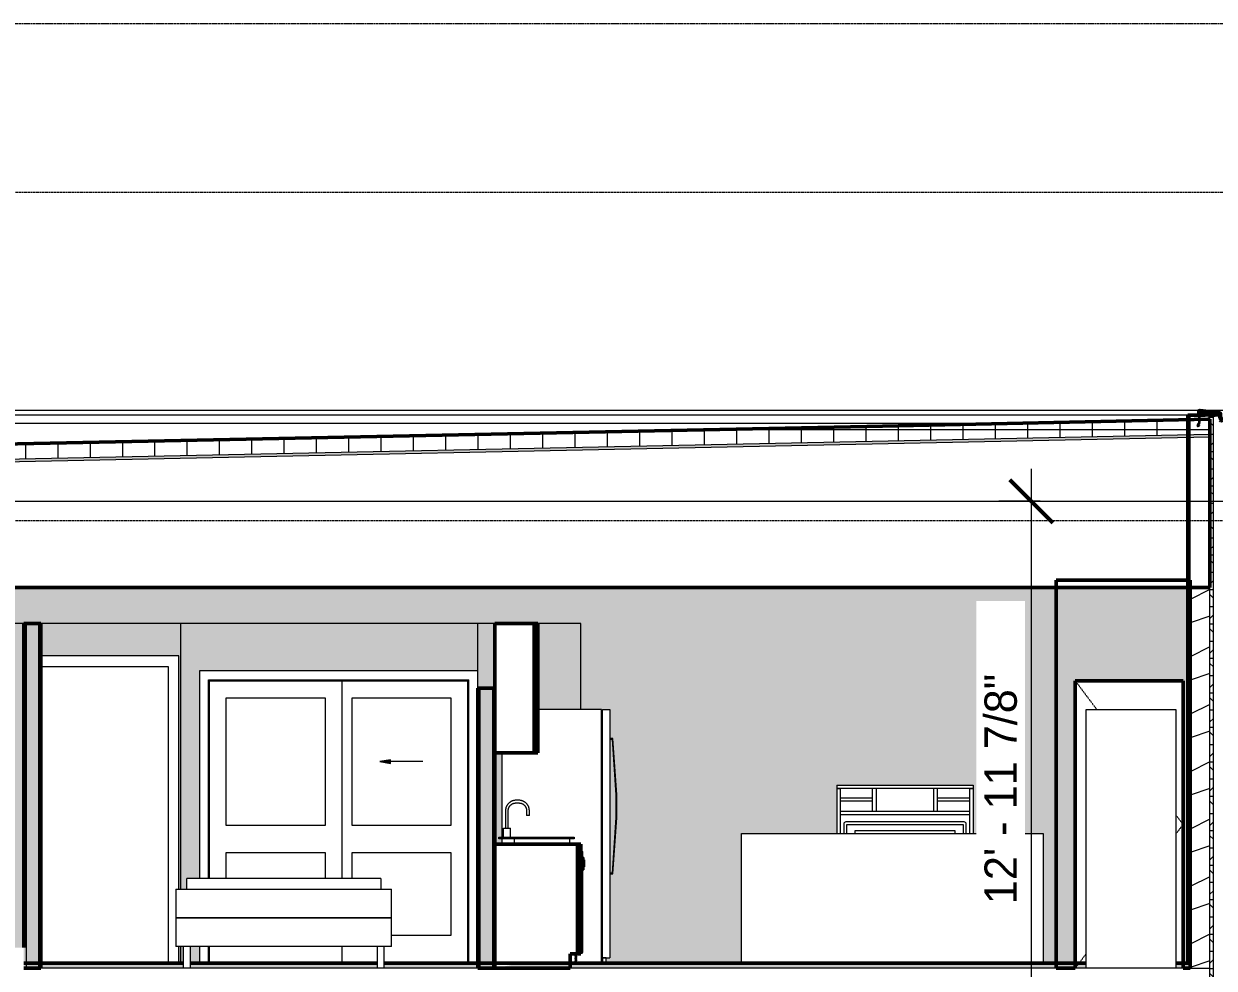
# Model space of a CAD drawing. Header units: inches. Extents: x 9584 to 15274, y -226 to 527.
# Drawn here: x 10518.4 to 10849.9, y 264 to 527 of the extents above; entities that cross this region are included whole.
import ezdxf

# ---------------------------------------------------------------- set-up
doc = ezdxf.new("R2010")
doc.units = ezdxf.units.IN
doc.header["$MEASUREMENT"] = 0
for name, pattern in [('Aligning Line 1_8_', [0.25, 0.125, -0.125]), ('Dash 1_16_', [0.125, 0.0625, -0.0625]), ('Grid Line 1_2_', [0.875, 0.5, -0.125, 0.125, -0.125])]:
    doc.linetypes.add(name, pattern=pattern)
for name, color, linetype, lineweight in [('0-1', 7, 'Continuous', 5), ('0-2', 7, 'Continuous', 9), ('A-ANNO-DIMS', 211, 'Continuous', 9), ('A-ANNO-DIMS-96', 211, 'Continuous', 9), ('A-AREA-PATT-2', 254, 'Continuous', 9), ('A-DETL-GENF-1', 92, 'Continuous', 13), ('A-DETL-GENF-2', 7, 'Continuous', 9), ('A-DOOR-1', 7, 'Continuous', 9), ('A-DOOR-2', 7, 'Dash 1_16_', 9), ('A-DOOR-FRAM-1', 7, 'Continuous', 9), ('A-FLOR-1', 192, 'Continuous', 50), ('A-FLOR-LEVL-1', 51, 'Grid Line 1_2_', 9), ('A-FLOR-MCUT', 51, 'Continuous', 13), ('A-FLOR-PATT-1', 8, 'Continuous', 9), ('A-ROOF', 132, 'Continuous', 13), ('A-ROOF-1', 132, 'Continuous', 50), ('A-ROOF-PATT-1', 132, 'Continuous', 9), ('A-WALL', 113, 'Continuous', 13), ('A-WALL-1', 250, 'Continuous', 13), ('A-WALL-2', 10, 'Continuous', 50), ('A-WALL-3', 113, 'Continuous', 50), ('A-WALL-PATT-1', 253, 'Continuous', 9), ('A-WALL-PATT-5', 111, 'Continuous', 9), ('G-ANNO-SYMB', 111, 'Aligning Line 1_8_', 9), ('G-ANNO-SYMB-1', 147, 'Aligning Line 1_8_', 9), ('I-FURN-1', 7, 'Continuous', 9), ('P-SANR-FIXT-1', 7, 'Continuous', 9), ('Q-CASE-1', 10, 'Continuous', 50), ('Q-SPCQ-1', 7, 'Continuous', 9)]:
    doc.layers.add(name, color=color, linetype=linetype, lineweight=lineweight)
doc.styles.add('Century Gothic', font='ufonts.com_century-gothic.ttf', dxfattribs={"height": 9})
doc.dimstyles.new('OD__1_8__Tol__', dxfattribs={"dimscale": 12, "dimtxt": 9.397514, "dimasz": 1, "dimexe": 0.75, "dimexo": 0.5, "dimgap": 0.125, "dimtad": 1, "dimdec": 3, "dimrnd": 0.125, "dimzin": 3, "dimdsep": 46, "dimlunit": 4, "dimtxsty": 'Century Gothic', "dimblk1": 'OBLIQUE', "dimblk2": 'OBLIQUE', "dimsah": 1, "dimcen": 0.09, "dimdle": 0.75, "dimazin": 0, "dimtfac": 1, "dimtdec": 4, "dimtix": 1, "dimtmove": 0, "dimatfit": 3, "dimfxl": 1, "dimtvp": 1, "dimtfill": 1, "dimfrac": 2, "dimtolj": 1, "dimtzin": 0, "dimarcsym": 2})
pattern_1 = [(216.87, (11002.345, 87.994), (47.980943, 31.987086), [7.997, -71.971]), (206.565, (11011.941, 83.196), (-15.99371, -15.99413), [17.881, -17.881]), (198.435, (11011.941, 75.199), (-31.98674, -15.99388), [10.115, -40.461])]
pattern_2 = [(0, (10995.947, 72), (0, 4.798), []), (315, (10995.947, 72), (4.798427, 0), [6.786, -6.786]), (45, (10995.947, 72), (4.798427, 0), [6.786, -6.786])]

# ---------------------------------------------------------------- blocks, each defined once
blk = doc.blocks.new('CTR - 2nd Phase_rvt-1-BUILDING SECTION - EAST_WEST - LOOKING NORTH')
at = {"layer": 'A-FLOR-LEVL-1'}
blk.add_line((9583.58, 394), (12532.58, 394), dxfattribs=at)
at = {"layer": 'G-ANNO-SYMB-1'}
for p, q in [((12435.88, 526.95), (9680.25, 526.95)), ((12435.88, 388.59), (9680.25, 388.59))]:
    blk.add_line(p, q, dxfattribs=at)
blk = doc.blocks.new('FOLDING_SLIDING CLOSET - 72_ x 80_-1372885-BUILDING SECTION - EAST_WEST - LOOKING NORTH')
at = {"layer": 'A-DETL-GENF-1'}
blk.add_hatch(color=256, dxfattribs=at).paths.add_polyline_path([(10620.57, 189), (10620.57, 190.06), (10617.56, 189.53)], flags=0)
at = {"layer": 'A-DETL-GENF-2'}
for p, q in [((10620.57, 190.06), (10617.56, 189.53)), ((10629.56, 189.53), (10617.56, 189.53)), ((10617.56, 189.53), (10620.57, 189)), ((10620.57, 189), (10620.57, 190.06))]:
    blk.add_line(p, q, dxfattribs=at)
at = {"layer": 'A-DOOR-1'}
for p, q in [((10644.81, 214.75), (10567.31, 214.75)), ((10567.31, 214.75), (10567.31, 157)), ((10569.81, 156.99), (10569.81, 212.25)), ((10569.81, 212.25), (10642.31, 212.25)), ((10642.31, 133.37), (10642.31, 212.25)), ((10644.81, 210), (10644.81, 214.75)), ((10570.06, 212), (10570.06, 156.99)), ((10607.06, 212), (10570.06, 212)), ((10607.06, 157), (10607.06, 212)), ((10574.81, 207.31), (10602.31, 207.31)), ((10574.81, 171.75), (10574.81, 207.31)), ((10602.31, 207.31), (10602.31, 171.75)), ((10609.81, 207.31), (10637.31, 207.31)), ((10609.81, 171.75), (10609.81, 207.31)), ((10637.31, 207.31), (10637.31, 171.75)), ((10602.31, 171.75), (10574.81, 171.75)), ((10637.31, 171.75), (10609.81, 171.75)), ((10574.81, 164.25), (10602.31, 164.25)), ((10574.81, 157), (10574.81, 164.25)), ((10602.31, 164.25), (10602.31, 157)), ((10609.81, 164.25), (10637.31, 164.25)), ((10609.81, 157), (10609.81, 164.25)), ((10637.31, 164.25), (10637.31, 141.13)), ((10637.31, 141.13), (10620.81, 141.13)), ((10567.31, 138), (10567.31, 133.37)), ((10569.81, 133.37), (10569.81, 138)), ((10570.06, 138), (10570.06, 133.37)), ((10607.06, 133.37), (10607.06, 138))]:
    blk.add_line(p, q, dxfattribs=at)
at = {"layer": 'A-DOOR-FRAM-1'}
for p, q in [((10570.06, 156.99), (10570.06, 212)), ((10570.06, 212), (10642.06, 212)), ((10642.06, 133.37), (10642.06, 212)), ((10570.06, 133.37), (10570.06, 138))]:
    blk.add_line(p, q, dxfattribs=at)
blk = doc.blocks.new('Refrigerator_-_Side-by-Side_6047 - 36_ X 30_-V17-BUILDING SECTION - EAST_WEST - LOOKING NORTH')
at = {"layer": 'Q-SPCQ-1'}
for p, q in [((10679.31, 204), (10661.56, 204)), ((10679.31, 133.37), (10679.31, 204)), ((10679.56, 134.87), (10679.56, 204)), ((10679.56, 204), (10681.56, 204)), ((10681.56, 204), (10681.56, 134.87)), ((10682.46, 196), (10681.56, 196)), ((10681.56, 195.75), (10682.22, 195.75)), ((10682.22, 195.75), (10683.31, 180.28)), ((10683.56, 180.29), (10682.46, 196)), ((10651.56, 192), (10651.56, 168.5)), ((10683.31, 180.28), (10683.31, 173.95)), ((10683.56, 173.94), (10683.56, 180.29)), ((10683.31, 173.95), (10682.22, 158.48)), ((10682.46, 158.23), (10683.56, 173.94)), ((10651.56, 168), (10651.56, 166.5)), ((10682.22, 158.48), (10681.56, 158.48)), ((10681.56, 158.23), (10682.46, 158.23)), ((10680.56, 134.87), (10679.56, 134.87)), ((10679.56, 134.87), (10679.56, 133.37)), ((10679.56, 134.87), (10681.56, 134.87)), ((10680.56, 133.37), (10680.56, 134.87))]:
    blk.add_line(p, q, dxfattribs=at)
blk = doc.blocks.new('OD_CW_Base Cabinet - OD_CW_Base Cabinet-1964684-BUILDING SECTION - EAST_WEST - LOOKING NORTH')
at = {"layer": 'Q-CASE-1'}
for p, q in [((10672.56, 166.5), (10649.56, 166.5)), ((10649.56, 166.5), (10649.56, 132)), ((10673.56, 166.5), (10672.56, 166.5)), ((10672.56, 166.5), (10672.56, 136)), ((10672.56, 136), (10672.56, 166.5)), ((10673.56, 136), (10673.56, 166.5)), ((10670.56, 132), (10670.56, 136)), ((10670.56, 136), (10672.56, 136)), ((10672.56, 136), (10673.56, 136)), ((10649.56, 132), (10670.56, 132))]:
    blk.add_line(p, q, dxfattribs=at)
blk = doc.blocks.new('Sink Kitchen-Single - 30_ x 21_-1372827-BUILDING SECTION - EAST_WEST - LOOKING NORTH')
at = {"layer": 'P-SANR-FIXT-1'}
for p, q in [((10657.16, 46.75), (10656.29, 46.75)), ((10653.41, 43.88), (10653.41, 39)), ((10654.16, 39), (10654.16, 43.88)), ((10656.29, 46), (10657.16, 46)), ((10659.29, 43.88), (10659.29, 42.5)), ((10660.04, 42.5), (10660.04, 43.88)), ((10660.04, 42.5), (10659.29, 42.5)), ((10651.54, 36.5), (10672.54, 36.5)), ((10651.54, 36), (10651.54, 36.5)), ((10652.79, 39), (10652.79, 36.5)), ((10652.79, 39), (10652.79, 36.5)), ((10652.81, 39), (10652.81, 39)), ((10652.81, 39), (10653.79, 39)), ((10653.79, 39), (10654.76, 39)), ((10654.76, 39), (10654.76, 39)), ((10654.79, 36.5), (10654.79, 39)), ((10654.79, 36.5), (10654.79, 39)), ((10672.54, 36.5), (10672.54, 36)), ((10672.54, 36), (10651.54, 36)), ((10655.79, 36), (10655.79, 34.5)), ((10671.29, 34.5), (10671.29, 36))]:
    blk.add_line(p, q, dxfattribs=at)
at = {"layer": 'P-SANR-FIXT-1', "flags": 128}
for points in [[(10656.29, 46.75), (10656.17, 46.75), (10656.06, 46.74), (10655.95, 46.73), (10655.83, 46.71), (10655.72, 46.69), (10655.61, 46.67), (10655.49, 46.64), (10655.39, 46.6), (10655.28, 46.57), (10655.17, 46.52), (10655.06, 46.48), (10654.96, 46.43), (10654.86, 46.37), (10654.76, 46.31), (10654.67, 46.25), (10654.57, 46.18), (10654.48, 46.11), (10654.39, 46.04), (10654.31, 45.96), (10654.23, 45.88), (10654.15, 45.79), (10654.07, 45.71), (10654, 45.62), (10653.93, 45.52), (10653.87, 45.43), (10653.81, 45.33), (10653.75, 45.23), (10653.7, 45.13), (10653.65, 45.02), (10653.61, 44.92), (10653.57, 44.81), (10653.54, 44.7), (10653.5, 44.59), (10653.48, 44.48), (10653.46, 44.36), (10653.44, 44.25), (10653.43, 44.14), (10653.42, 44.02), (10653.41, 43.91), (10653.41, 43.88)], [(10660.04, 43.88), (10660.04, 43.99), (10660.03, 44.1), (10660.02, 44.22), (10660, 44.33), (10659.98, 44.45), (10659.96, 44.56), (10659.93, 44.67), (10659.89, 44.78), (10659.86, 44.89), (10659.81, 44.99), (10659.77, 45.1), (10659.71, 45.2), (10659.66, 45.3), (10659.6, 45.4), (10659.54, 45.5), (10659.47, 45.59), (10659.4, 45.68), (10659.33, 45.77), (10659.25, 45.86), (10659.17, 45.94), (10659.08, 46.02), (10659, 46.09), (10658.91, 46.16), (10658.81, 46.23), (10658.72, 46.29), (10658.62, 46.35), (10658.52, 46.41), (10658.42, 46.46), (10658.31, 46.51), (10658.21, 46.55), (10658.1, 46.59), (10657.99, 46.63), (10657.88, 46.66), (10657.77, 46.69), (10657.65, 46.71), (10657.54, 46.73), (10657.43, 46.74), (10657.31, 46.75), (10657.2, 46.75), (10657.16, 46.75)], [(10654.16, 43.88), (10654.17, 43.96), (10654.17, 44.04), (10654.18, 44.13), (10654.19, 44.21), (10654.21, 44.3), (10654.23, 44.38), (10654.25, 44.46), (10654.27, 44.54), (10654.3, 44.62), (10654.33, 44.7), (10654.37, 44.78), (10654.4, 44.86), (10654.45, 44.93), (10654.49, 45), (10654.54, 45.07), (10654.58, 45.14), (10654.64, 45.21), (10654.69, 45.28), (10654.75, 45.34), (10654.81, 45.4), (10654.87, 45.46), (10654.94, 45.51), (10655, 45.57), (10655.07, 45.62), (10655.14, 45.66), (10655.21, 45.71), (10655.29, 45.75), (10655.36, 45.79), (10655.44, 45.82), (10655.52, 45.86), (10655.6, 45.88), (10655.68, 45.91), (10655.76, 45.93), (10655.84, 45.95), (10655.93, 45.97), (10656.01, 45.98), (10656.1, 45.99), (10656.18, 46), (10656.27, 46), (10656.29, 46)], [(10657.16, 46), (10657.25, 46), (10657.33, 45.99), (10657.42, 45.98), (10657.5, 45.97), (10657.59, 45.96), (10657.67, 45.94), (10657.75, 45.92), (10657.83, 45.89), (10657.91, 45.86), (10657.99, 45.83), (10658.07, 45.8), (10658.15, 45.76), (10658.22, 45.72), (10658.29, 45.68), (10658.36, 45.63), (10658.43, 45.58), (10658.5, 45.53), (10658.57, 45.47), (10658.63, 45.42), (10658.69, 45.36), (10658.75, 45.29), (10658.8, 45.23), (10658.86, 45.16), (10658.91, 45.09), (10658.95, 45.02), (10659, 44.95), (10659.04, 44.88), (10659.08, 44.8), (10659.11, 44.72), (10659.14, 44.65), (10659.17, 44.57), (10659.2, 44.48), (10659.22, 44.4), (10659.24, 44.32), (10659.26, 44.24), (10659.27, 44.15), (10659.28, 44.07), (10659.29, 43.98), (10659.29, 43.9), (10659.29, 43.88)]]:
    blk.add_lwpolyline(points, dxfattribs=at)
blk = doc.blocks.new('Dishwasher_15404 - 34_ counter-V25-BUILDING SECTION - EAST_WEST - LOOKING NORTH')
at = {"layer": 'Q-SPCQ-1'}
for p, q in [((10673.56, 296.5), (10674.06, 296.5)), ((10674.06, 294.79), (10674.06, 296.5)), ((10673.56, 294.79), (10673.86, 294.79)), ((10673.86, 294.79), (10674.06, 294.79)), ((10674.31, 294.79), (10674.06, 294.79)), ((10674.06, 268.33), (10674.06, 294.79)), ((10674.31, 294.79), (10674.31, 292.06)), ((10674.56, 294.18), (10674.31, 294.18)), ((10674.31, 293.94), (10674.56, 293.94)), ((10674.56, 293.35), (10674.31, 293.35)), ((10674.31, 292.21), (10674.56, 292.21)), ((10674.31, 292.06), (10674.31, 291.35)), ((10674.56, 294.18), (10674.56, 293.94)), ((10674.56, 293.94), (10674.56, 293.35)), ((10674.56, 293.35), (10674.56, 292.21)), ((10674.05, 291.35), (10674.31, 291.35)), ((10672.43, 267.94), (10670.56, 267.94)), ((10670.56, 267.94), (10670.86, 267.94)), ((10671.93, 267.39), (10671.93, 267.59)), ((10671.93, 267.59), (10672.43, 267.59)), ((10672.43, 267.39), (10671.93, 267.39)), ((10671.93, 267), (10671.93, 267.2)), ((10671.93, 267.2), (10672.43, 267.2)), ((10672.43, 267), (10671.93, 267)), ((10671.93, 266.61), (10671.93, 266.8)), ((10671.93, 266.8), (10672.43, 266.8)), ((10672.43, 266.61), (10671.93, 266.61)), ((10671.93, 266.21), (10671.93, 266.41)), ((10671.93, 266.41), (10672.43, 266.41)), ((10672.43, 266.21), (10671.93, 266.21)), ((10671.93, 265.82), (10671.93, 266.02)), ((10671.93, 266.02), (10672.43, 266.02)), ((10672.43, 265.82), (10671.93, 265.82)), ((10671.93, 265.43), (10671.93, 265.62)), ((10671.93, 265.62), (10672.43, 265.62)), ((10672.43, 265.43), (10671.93, 265.43)), ((10672.43, 267.59), (10672.4, 267.59)), ((10672.4, 267.39), (10672.43, 267.39)), ((10672.43, 267.2), (10672.4, 267.2)), ((10672.4, 267), (10672.43, 267)), ((10672.43, 266.8), (10672.4, 266.8)), ((10672.4, 266.61), (10672.43, 266.61)), ((10672.43, 266.41), (10672.4, 266.41)), ((10672.4, 266.21), (10672.43, 266.21)), ((10672.43, 266.02), (10672.4, 266.02)), ((10672.4, 265.82), (10672.43, 265.82)), ((10672.43, 265.62), (10672.4, 265.62)), ((10672.4, 265.43), (10672.43, 265.43)), ((10672.43, 267.99), (10672.43, 267.94)), ((10672.43, 267.59), (10672.43, 267.94)), ((10672.43, 267.2), (10672.43, 267.39)), ((10672.43, 266.8), (10672.43, 267)), ((10672.43, 266.41), (10672.43, 266.61)), ((10672.43, 266.02), (10672.43, 266.21)), ((10672.43, 265.62), (10672.43, 265.82)), ((10672.43, 265.37), (10672.43, 265.43)), ((10673.86, 268.33), (10673.56, 268.33)), ((10674.06, 268.33), (10673.86, 268.33))]:
    blk.add_line(p, q, dxfattribs=at)
blk = doc.blocks.new('Entertainment_Center_14771 - Entertainment_Center_14771-V19-BUILDING SECTION - EAST_WEST - LOOKING NORTH')
at = {"layer": 'I-FURN-1'}
for p, q in [((10744.77, 183), (10782.77, 183)), ((10744.77, 183), (10744.77, 182)), ((10782.77, 183), (10782.77, 182)), ((10782.77, 182), (10744.77, 182)), ((10744.77, 182), (10745.77, 182)), ((10744.77, 182), (10744.77, 169.5)), ((10745.77, 182), (10745.77, 169.5)), ((10745.77, 179.47), (10754.77, 179.47)), ((10754.77, 175.72), (10754.77, 182)), ((10755.77, 182), (10754.77, 182)), ((10755.77, 182), (10755.77, 175.72)), ((10771.77, 175.72), (10771.77, 182)), ((10772.77, 182), (10771.77, 182)), ((10772.77, 182), (10772.77, 175.72)), ((10772.77, 179.47), (10781.77, 179.47)), ((10781.77, 182), (10782.77, 182)), ((10781.77, 182), (10781.77, 169.5)), ((10782.77, 182), (10782.77, 169.5)), ((10754.77, 178.47), (10745.77, 178.47)), ((10745.77, 175.72), (10781.77, 175.72)), ((10745.77, 175.72), (10745.77, 174.72)), ((10754.77, 175.72), (10755.77, 175.72)), ((10771.77, 175.72), (10772.77, 175.72)), ((10781.77, 178.47), (10772.77, 178.47)), ((10781.77, 175.72), (10781.77, 174.72)), ((10781.77, 174.72), (10745.77, 174.72)), ((10780.23, 172.72), (10747.32, 172.72)), ((10746.73, 172.13), (10746.73, 169.5)), ((10747.52, 171.93), (10747.52, 169.5)), ((10780.03, 171.93), (10747.52, 171.93)), ((10749.88, 169.5), (10749.88, 170.36)), ((10749.88, 170.36), (10777.67, 170.36)), ((10777.67, 170.36), (10777.67, 169.5)), ((10780.03, 169.5), (10780.03, 171.93)), ((10780.82, 169.5), (10780.82, 172.13))]:
    blk.add_line(p, q, dxfattribs=at)
for centre, start, end in [((10747.32, 172.13), 90, 180), ((10780.23, 172.13), 360, 90)]:
    blk.add_arc(centre, 0.591, start, end, dxfattribs=at)
blk = doc.blocks.new('Couch-Both_Arms-Generic - 1-V20-BUILDING SECTION - EAST_WEST - LOOKING NORTH')
at = {"layer": 'I-FURN-1'}
for p, q in [((10718.26, 169.5), (10802.26, 169.5)), ((10718.26, 133.37), (10718.26, 169.5)), ((10802.26, 169.5), (10802.26, 133.37))]:
    blk.add_line(p, q, dxfattribs=at)
blk = doc.blocks.new('Interior_barn_door_18732 - Interior_barn_door_18732-V22-BUILDING SECTION - EAST_WEST - LOOKING NORTH')
at = {"layer": 'A-DOOR-FRAM-1'}
for p, q in [((10561.59, 219), (10523.18, 219)), ((10561.59, 154), (10561.59, 219)), ((10523.18, 216), (10558.59, 216)), ((10558.59, 216), (10558.59, 133.37)), ((10561.59, 133.37), (10561.59, 138))]:
    blk.add_line(p, q, dxfattribs=at)
blk = doc.blocks.new('OD_CW_Upper Cabinet - OD_CW_Upper Cabinet-1964653-BUILDING SECTION - EAST_WEST - LOOKING NORTH')
at = {"layer": 'Q-CASE-1'}
for p, q in [((10660.56, 228), (10649.56, 228)), ((10649.56, 228), (10649.56, 192)), ((10661.56, 228), (10660.56, 228)), ((10660.56, 228), (10660.56, 192)), ((10660.56, 192), (10660.56, 228)), ((10661.56, 192), (10661.56, 228)), ((10649.56, 192), (10660.56, 192)), ((10660.56, 192), (10661.56, 192))]:
    blk.add_line(p, q, dxfattribs=at)
blk = doc.blocks.new('Single-Flush - 30_ x 80_-V26-BUILDING SECTION - EAST_WEST - LOOKING NORTH')
at = {"layer": 'A-DOOR-2'}
for p, q in [((10811.2, 344), (10817.2, 336)), ((10839.2, 306.67), (10841.2, 304)), ((10839.2, 301.33), (10841.2, 304)), ((10811.2, 264), (10814.2, 267.99))]:
    blk.add_line(p, q, dxfattribs=at)
blk = doc.blocks.new('Stacked Washer and Dryer - 26_x25_ - Private-1352637-BUILDING SECTION - EAST_WEST - LOOKING NORTH')
at = {"layer": 'P-SANR-FIXT-1'}
for p, q in [((10784.55, 0), (10784.55, 72)), ((10784.55, 72), (10809.55, 72)), ((10809.55, 72), (10809.55, 0)), ((10809.55, 0), (10784.55, 0))]:
    blk.add_line(p, q, dxfattribs=at)
blk = doc.blocks.new('Bed-Standard - Queen 60_ x 79_-1433484-BUILDING SECTION - EAST_WEST - LOOKING NORTH')
at = {"layer": 'I-FURN-1'}
for p, q in [((10618.66, 25), (10564.66, 25)), ((10564.66, 24), (10564.66, 25)), ((10564.66, 22), (10564.66, 24)), ((10618.66, 25), (10618.66, 24)), ((10618.66, 24), (10618.66, 22)), ((10561.66, 22), (10561.66, 14)), ((10561.66, 22), (10562.66, 22)), ((10562.66, 22), (10620.66, 22)), ((10620.66, 22), (10621.66, 22)), ((10621.66, 14), (10621.66, 22)), ((10561.66, 14), (10561.66, 6)), ((10561.66, 14), (10562.66, 14)), ((10562.66, 14), (10561.66, 14)), ((10562.66, 14), (10620.66, 14)), ((10620.66, 14), (10562.66, 14)), ((10620.66, 14), (10621.66, 14)), ((10621.66, 14), (10620.66, 14)), ((10621.66, 6), (10621.66, 14)), ((10562.66, 6), (10561.66, 6)), ((10620.66, 6), (10562.66, 6)), ((10563.66, 6), (10563.66, 0)), ((10565.66, 0), (10565.66, 6)), ((10617.66, 6), (10617.66, 0)), ((10619.66, 0), (10619.66, 6)), ((10621.66, 6), (10620.66, 6)), ((10565.66, 0), (10563.66, 0)), ((10619.66, 0), (10617.66, 0))]:
    blk.add_line(p, q, dxfattribs=at)
blk = doc.blocks.new('CTR - 1st Phase - Unit Layouts_rvt-1-BUILDING SECTION - EAST_WEST - LOOKING NORTH')
at = {"layer": 'A-WALL-PATT-1'}
h = blk.add_hatch(dxfattribs=at)
h.set_pattern_fill('FP_3', color=256, style=0, pattern_type=2)
h.set_pattern_definition(pattern_1)
h.paths.add_polyline_path([(10811.2, 265), (10811.2, 265.37), (10805.83, 265.37), (10805.83, 265), (10805.89, 265)], flags=0)
h.paths.add_polyline_path([(10843.14, 265), (10843.14, 370), (10842.51, 370), (10842.51, 265.37), (10841.2, 265.37), (10841.2, 265), (10843.12, 265)], flags=0)
h = blk.add_hatch(dxfattribs=at)
h.set_pattern_fill('FP_3', color=256, style=0, pattern_type=2)
h.set_pattern_definition(pattern_1)
h.paths.add_polyline_path([(10520.69, 265), (10522.55, 265), (10522.55, 265.37), (10519.05, 265.37), (10519.05, 265), (10519.86, 265)], flags=0)
h = blk.add_hatch(dxfattribs=at)
h.set_pattern_fill('FP_3', color=256, style=0, pattern_type=2)
h.set_pattern_definition(pattern_1)
h.paths.add_polyline_path([(10648.93, 265), (10648.93, 265.37), (10645.43, 265.37), (10645.43, 265)], flags=0)
at = {"layer": 'A-WALL-1'}
for p, q in [((10518.43, 360), (10482.43, 360)), ((10519.05, 360), (10519.05, 264)), ((10522.55, 360), (10522.55, 264)), ((10562.01, 360), (10523.18, 360)), ((10644.81, 360), (10562.01, 360)), ((10562.01, 360), (10562.01, 286)), ((10644.81, 346.75), (10644.81, 360)), ((10649.56, 360), (10644.81, 360)), ((10673.56, 360), (10661.56, 360)), ((10673.56, 336), (10673.56, 360)), ((10645.43, 342), (10645.43, 264)), ((10648.93, 342), (10648.93, 264)), ((10562.01, 270), (10562.01, 265.37))]:
    blk.add_line(p, q, dxfattribs=at)
at = {"layer": 'A-WALL-2'}
for p, q in [((10843.14, 372), (10805.83, 372)), ((10805.83, 372), (10805.83, 264)), ((10843.14, 264), (10843.14, 372)), ((10518.43, 360), (10518.43, 269.75)), ((10523.18, 360), (10518.43, 360)), ((10523.18, 264), (10523.18, 360)), ((10649.56, 342), (10644.81, 342)), ((10644.81, 342), (10644.81, 264)), ((10649.56, 264), (10649.56, 342)), ((10811.2, 264), (10811.2, 344)), ((10811.2, 344), (10841.2, 344)), ((10841.2, 344), (10841.2, 264)), ((10518.43, 264), (10523.18, 264)), ((10644.81, 264), (10649.56, 264)), ((10805.83, 264), (10811.2, 264)), ((10841.2, 264), (10843.14, 264))]:
    blk.add_line(p, q, dxfattribs=at)
at = {"layer": '0-2'}
for name, p in [('OD_CW_Upper Cabinet - OD_CW_Upper Cabinet-1964653-BUILDING SECTION - EAST_WEST - LOOKING NORTH', (0, 132)), ('Interior_barn_door_18732 - Interior_barn_door_18732-V22-BUILDING SECTION - EAST_WEST - LOOKING NORTH', (0, 132)), ('FOLDING_SLIDING CLOSET - 72_ x 80_-1372885-BUILDING SECTION - EAST_WEST - LOOKING NORTH', (0, 132)), ('Single-Flush - 30_ x 80_-V26-BUILDING SECTION - EAST_WEST - LOOKING NORTH', (0, 0)), ('Refrigerator_-_Side-by-Side_6047 - 36_ X 30_-V17-BUILDING SECTION - EAST_WEST - LOOKING NORTH', (0, 132)), ('Stacked Washer and Dryer - 26_x25_ - Private-1352637-BUILDING SECTION - EAST_WEST - LOOKING NORTH', (29.65, 264)), ('Entertainment_Center_14771 - Entertainment_Center_14771-V19-BUILDING SECTION - EAST_WEST - LOOKING NORTH', (0, 132)), ('Sink Kitchen-Single - 30_ x 21_-1372827-BUILDING SECTION - EAST_WEST - LOOKING NORTH', (-0.86, 264)), ('OD_CW_Base Cabinet - OD_CW_Base Cabinet-1964684-BUILDING SECTION - EAST_WEST - LOOKING NORTH', (0, 132)), ('Couch-Both_Arms-Generic - 1-V20-BUILDING SECTION - EAST_WEST - LOOKING NORTH', (0, 132)), ('Dishwasher_15404 - 34_ counter-V25-BUILDING SECTION - EAST_WEST - LOOKING NORTH', (0, 0)), ('Bed-Standard - Queen 60_ x 79_-1433484-BUILDING SECTION - EAST_WEST - LOOKING NORTH', (-0.86, 264))]:
    blk.add_blockref(name, p, dxfattribs=at)
blk = doc.blocks.new('CTR  - Topography_rvt-1-BUILDING SECTION - EAST_WEST - LOOKING NORTH')
at = {"layer": 'G-ANNO-SYMB-1'}
blk.add_line((12435.88, 480), (9742.88, 480), dxfattribs=at)
blk = doc.blocks.new('CTR - 1st Phase - Common Walls_rvt-1-BUILDING SECTION - EAST_WEST - LOOKING NORTH')
at = {"layer": 'A-AREA-PATT-2'}
h = blk.add_hatch(color=256, dxfattribs=at)
h.paths.add_polyline_path([(10477.68, 265.37), (10482.43, 265.37), (10482.43, 269.75), (10518.43, 269.75), (10518.43, 265.37), (10523.18, 265.37), (10523.18, 351), (10561.59, 351), (10561.59, 286), (10563.81, 286), (10563.81, 289), (10567.31, 289), (10567.31, 346.75), (10644.81, 346.75), (10644.81, 265.37), (10649.56, 265.37), (10649.56, 298.5), (10651.56, 298.5), (10651.56, 300), (10650.68, 300), (10650.68, 300.5), (10651.56, 300.5), (10651.56, 324), (10649.56, 324), (10649.56, 360), (10661.56, 360), (10661.56, 336), (10679.31, 336), (10679.31, 265.37), (10679.56, 265.37), (10679.56, 336), (10681.56, 336), (10681.56, 328), (10682.46, 328), (10683.56, 312.28), (10683.56, 305.94), (10682.46, 290.23), (10681.56, 290.23), (10681.56, 266.87), (10680.56, 266.87), (10680.56, 265.37), (10718.26, 265.37), (10718.26, 301.5), (10744.77, 301.5), (10744.77, 315), (10782.77, 315), (10782.77, 301.5), (10802.26, 301.5), (10802.26, 265.37), (10811.2, 265.37), (10811.2, 344), (10841.2, 344), (10841.2, 265.37), (10842.51, 265.37), (10842.51, 370), (10455.16, 370), (10455.16, 347), (10477.68, 347), (10477.68, 267.99)], flags=0)
h.paths.add_polyline_path([(10567.31, 265.37), (10567.31, 270), (10564.81, 270), (10564.81, 265.37), (10566.76, 265.37)], flags=0)
h.paths.add_polyline_path([(10562.01, 265.37), (10562.81, 265.37), (10562.81, 270), (10561.59, 270), (10561.59, 265.37), (10561.95, 265.37)], flags=0)
h.paths.add_polyline_path([(10482.43, 273.08), (10482.43, 278.25), (10486.64, 278.25), (10486.63, 277.73), (10486.08, 276.31), (10485.61, 275.48), (10484.64, 274.57), (10482.64, 273.17)], flags=0)
h.paths.add_polyline_path([(10486.14, 278.5), (10482.43, 278.5), (10482.43, 279.75), (10486.39, 279.75), (10486.64, 279.24), (10486.64, 278.5), (10486.38, 278.5)], flags=0)
h.paths.add_polyline_path([(10682.22, 290.48), (10683.31, 305.95), (10683.31, 312.29), (10682.22, 327.75), (10681.56, 327.75), (10681.56, 290.48)], flags=0)
at = {"layer": 'A-FLOR-LEVL-1'}
blk.add_line((9583.58, 394), (12532.58, 394), dxfattribs=at)
at = {"layer": 'G-ANNO-SYMB-1'}
for p, q in [((12435.88, 526.95), (9706.24, 526.95)), ((12428.12, 526.95), (9706.24, 526.95)), ((12435.88, 480), (9680.25, 480))]:
    blk.add_line(p, q, dxfattribs=at)
blk = doc.blocks.new('Basic Wall _ EXT - FIBER CEMENT - SMALL - ___-1820303-BUILDING SECTION - EAST_WEST - LOOKING NORTH')
at = {"layer": 'A-WALL'}
for p, q in [((11252.95, 419.28), (10845.83, 419.28)), ((10846.6, 419.11), (10846.06, 419.11)), ((10847.28, 418.04), (10847.34, 418)), ((10848.32, 418.04), (10850.09, 418.04))]:
    blk.add_line(p, q, dxfattribs=at)
at = {"layer": 'A-WALL', "flags": 128}
for points in [[(10845.83, 419.28), (10845.8, 419.28), (10845.74, 419.27), (10845.69, 419.24), (10845.64, 419.2), (10845.61, 419.15), (10845.59, 419.09), (10845.58, 419.03)], [(10846.22, 419.05), (10846.17, 419.09), (10846.11, 419.11), (10846.05, 419.11), (10845.99, 419.1), (10845.93, 419.07), (10845.88, 419.03), (10845.84, 418.98), (10845.82, 418.92), (10845.81, 418.86)], [(10847.49, 418.04), (10847.43, 418.05), (10847.38, 418.07), (10847.33, 418.1)]]:
    blk.add_lwpolyline(points, dxfattribs=at)
blk = doc.blocks.new('FP_27-BUILDING SECTION - EAST_WEST - LOOKING NORTH')
at = {"layer": 'A-WALL-PATT-5'}
blk.add_line((10847.49, 418.26), (10847.49, 418.26), dxfattribs=at)
blk = doc.blocks.new('Basic Wall _ EXT - FIBER CEMENT - SMALL - ___-1820304-BUILDING SECTION - EAST_WEST - LOOKING NORTH')
at = {"layer": 'A-WALL'}
for p, q in [((10845.58, 418), (10845.58, 416.78)), ((10845.66, 416.78), (10845.66, 418)), ((10845.81, 418), (10845.81, 416.78)), ((10845.89, 416.78), (10845.89, 418)), ((10847.49, 417.96), (10848.32, 417.96)), ((10848.32, 417.96), (10848.32, 418)), ((10850.09, 418), (10851.14, 418)), ((10851.14, 418), (10851.26, 418)), ((10845.54, 415.86), (10845.14, 415.23)), ((10845.2, 415.19), (10845.61, 415.81)), ((10845.33, 414.91), (10845.26, 414.95)), ((10845.75, 415.12), (10845.33, 414.91)), ((10845.77, 415.81), (10845.36, 415.15)), ((10845.36, 415.15), (10845.43, 415.11)), ((10845.39, 414.85), (10845.78, 415.05)), ((10845.43, 415.11), (10845.84, 415.77)), ((10845.58, 416.77), (10845.58, 415.99)), ((10845.66, 415.99), (10845.66, 416.77)), ((10845.78, 415.05), (10845.75, 415.12)), ((10845.81, 416.77), (10845.81, 415.94)), ((10845.89, 415.94), (10845.89, 416.77))]:
    blk.add_line(p, q, dxfattribs=at)
at = {"layer": 'A-WALL', "flags": 128}
for points in [[(10847.34, 418), (10847.41, 417.97), (10847.49, 417.96)], [(10851.26, 418), (10851.33, 417.98), (10851.39, 417.95)]]:
    blk.add_lwpolyline(points, dxfattribs=at)
at = {"layer": 'A-WALL'}
for centre, radius, start, end in [((10845.35, 415.1), 0.25, 147.2625, 279.7366), ((10845.35, 415.1), 0.171, 147.2625, 237.3808), ((10845.33, 415.99), 0.25, 327.2625, 0), ((10845.33, 415.99), 0.329, 327.2625, 0), ((10845.56, 415.94), 0.25, 328.2381, 0), ((10845.56, 415.94), 0.329, 328.2381, 0)]:
    blk.add_arc(centre, radius, start, end, dxfattribs=at)
at = {"layer": 'A-WALL-3'}
for p, q in [((10845.58, 419.03), (10845.58, 418)), ((10845.66, 418), (10845.66, 419.03)), ((10845.81, 418.86), (10845.81, 418)), ((10845.85, 419.2), (10851.43, 418.52)), ((10851.44, 418.6), (10845.86, 419.28)), ((10845.89, 418), (10845.89, 418.86)), ((10846.17, 418.99), (10847.28, 418.04)), ((10847.33, 418.1), (10846.22, 419.05)), ((10848.32, 418.04), (10847.49, 418.04)), ((10848.32, 418), (10848.32, 418.04)), ((10851.37, 418.47), (10849.81, 418.44)), ((10849.81, 418.44), (10849.81, 418.16)), ((10849.81, 418.16), (10850.96, 418.16)), ((10849.89, 418.37), (10851.31, 418.39)), ((10849.89, 418.23), (10849.89, 418.37)), ((10850.96, 418.23), (10849.89, 418.23)), ((10850.09, 418.08), (10850.09, 418)), ((10851.26, 418.08), (10850.09, 418.08)), ((10850.96, 418.16), (10850.96, 418.23)), ((10851.31, 418.39), (10851.36, 418.24)), ((10851.36, 418.24), (10851.44, 418.27)), ((10851.44, 418.27), (10851.37, 418.47)), ((10851.43, 417.83), (10851.43, 417.39)), ((10851.51, 417.39), (10851.51, 417.83)), ((10851.58, 418.35), (10851.58, 417.44)), ((10851.66, 417.44), (10851.66, 418.35)), ((10851.5, 416.64), (10851.47, 416.57)), ((10851.47, 416.57), (10851.74, 416.44)), ((10851.48, 417.22), (10851.87, 416.59)), ((10851.78, 416.51), (10851.5, 416.64)), ((10851.94, 416.63), (10851.55, 417.26)), ((10851.63, 417.26), (10852.06, 416.6)), ((10852.17, 416.57), (10851.7, 417.3)), ((10851.87, 416.59), (10851.94, 416.63)), ((10852.06, 416.6), (10851.94, 416.52)), ((10851.98, 416.45), (10852.17, 416.57))]:
    blk.add_line(p, q, dxfattribs=at)
at = {"layer": 'A-WALL-3', "flags": 128}
for points in [[(10847.28, 418.04), (10847.31, 418.02), (10847.34, 418)], [(10851.39, 417.95), (10851.42, 417.89), (10851.43, 417.83)]]:
    blk.add_lwpolyline(points, dxfattribs=at)
at = {"layer": 'A-WALL-3'}
for centre, radius, start, end in [((10845.83, 419.03), 0.25, 83.0705, 180), ((10845.83, 419.03), 0.171, 83.0705, 180), ((10846.06, 418.86), 0.25, 49.2771, 180), ((10846.06, 418.86), 0.171, 49.2771, 180), ((10847.49, 418.29), 0.25, 229.2771, 270), ((10851.26, 417.83), 0.25, 0, 90), ((10851.41, 418.35), 0.171, 0, 83.0705), ((10851.41, 418.35), 0.25, 0, 83.0705), ((10851.76, 417.39), 0.329, 180, 211.4324), ((10851.76, 417.39), 0.25, 180, 211.4324), ((10851.91, 417.44), 0.329, 180, 212.826), ((10851.91, 417.44), 0.25, 180, 212.826), ((10851.85, 416.67), 0.25, 244.1745, 302.0105), ((10851.85, 416.67), 0.171, 244.1745, 302.0105)]:
    blk.add_arc(centre, radius, start, end, dxfattribs=at)
blk = doc.blocks.new('Basic Wall _ EXT - FIBER CEMENT - SMALL - ___-1820306-BUILDING SECTION - EAST_WEST - LOOKING NORTH')
at = {"layer": 'A-WALL'}
blk.add_line((10845.86, 419.28), (9985.75, 419.28), dxfattribs=at)
blk = doc.blocks.new('DIMBLOCK1-BUILDING SECTION - EAST_WEST - LOOKING NORTH')
at = {"layer": 'A-ANNO-DIMS-96'}
for p, q in [((10798.94, 403), (10798.94, 238.12)), ((10801.43, 394), (10789.94, 394)), ((10798.94, 394), (10801.43, 394)), ((10801.43, 238.12), (10789.94, 238.12)), ((10798.94, 238.12), (10801.43, 238.12))]:
    blk.add_line(p, q, dxfattribs=at)
at = {"layer": 'A-ANNO-DIMS-96', "lineweight": 50}
for p, q in [((10798.94, 394), (10792.94, 400)), ((10798.94, 394), (10804.94, 388)), ((10798.94, 238.12), (10792.94, 244.12)), ((10798.94, 238.12), (10804.94, 232.12))]:
    blk.add_line(p, q, dxfattribs=at)
at = {"layer": 'A-ANNO-DIMS-96', "color": 0, "insert": (10785.91, 281.83), "char_height": 9, "width": 82.1611, "attachment_point": 1, "rotation": 90, "line_spacing_factor": 0.984502, "style": 'Century Gothic', "bg_fill": 3, "box_fill_scale": 1.25, "bg_fill_color": 256, "bg_fill_true_color": 13158600, "bg_fill_transparency": 0}
blk.add_mtext('12\' - 11 7/8"', dxfattribs=at)
blk = doc.blocks.new('_Oblique')
at = {"color": 0, "linetype": 'ByBlock', "lineweight": -2}
blk.add_line((-0.5, -0.5), (0.5, 0.5), dxfattribs=at)

msp = doc.modelspace()

# ---------------------------------------------------------------- hatches: boundary and pattern name
at = {"layer": 'A-FLOR-PATT-1'}
h = msp.add_hatch(dxfattribs=at)
h.set_pattern_fill('FP_2', color=256, style=0, pattern_type=2)
h.set_pattern_definition([(50, (10995.947, 72), (27.5427, -2.4099), [2.88, -31.68]), (355, (10995.947, 72), (-5.3278, 28.8843), [2.304, -25.344]), (100.451, (10998.243, 71.8), (22.2153, 26.4739), [2.448, -26.924]), (46.184, (10995.947, 79.68), (40.9819, -6.3564), [4.32, -47.52]), (96.636, (10999.363, 79.15), (35.8907, 37.4062), [3.671, -40.386]), (351.184, (10995.947, 79.68), (35.891, 37.4062), [3.456, -38.016]), (21, (10999.787, 77.76), (22.92104, -15.46073), [2.88, -31.68]), (326, (10999.787, 77.76), (9.3435, 27.8457), [2.304, -25.344]), (71.451, (11001.697, 76.472), (32.2648, 12.3844), [2.448, -26.924]), (37.5, (10995.947, 72), (0.46686, 12.78271), [1.267, -23.77, 1.267, -24.461, -25.44]), (37.5, (10995.947, 72), (0.46686, 12.78271), [-50.765, 1.267, -24.173]), (7.5, (10995.947, 72), (10.1016, 15.1451), [1.267, -13.402, 1.267, -23.194, -9.696]), (7.5, (10995.947, 72), (10.1016, 15.1451), [-39.13, 1.267, -8.429]), (327.5, (10987.384, 72), (20.49916, -0.86578), [1.267, -8.333, 1.267, -28.685, -39.744]), (327.5, (10987.384, 72), (20.49916, -0.86578), [-39.552, 1.267, -38.477]), (317.5, (10983.544, 72), (22.39478, 3.8443), [1.267, -11.213, 1.267, -18.624, -28.224]), (317.5, (10983.544, 72), (22.39478, 3.8443), [-32.371, 1.267, -26.957])])
h.paths.add_polyline_path([(11688.8144, 264), (11853.0394, 264), (11853.0394, 265), (11616.3535, 265), (11616.3535, 264), (11685.9894, 264)], flags=0)
h.paths.add_polyline_path([(11856.7894, 264), (11856.7894, 265), (11856.5394, 264.9996), (11856.5394, 264)], flags=0)
h.paths.add_polyline_path([(11449.2221, 264), (11479.9721, 264), (11479.9721, 265), (11449.2221, 265), (11449.2221, 264.322)], flags=0)
h.paths.add_polyline_path([(11359.4651, 264), (11449.2221, 264), (11443.9721, 265), (11284.5769, 265), (11284.5769, 264), (11316.4084, 264)], flags=0)
h.paths.add_polyline_path([(11255.6394, 264), (11259.5769, 264.0065), (11259.5769, 265), (11255.6394, 265)], flags=0)
h.paths.add_polyline_path([(11481.9721, 264), (11533.9721, 264), (11533.9721, 265), (11481.9721, 265), (11481.9721, 264.3765)], flags=0)
h.paths.add_polyline_path([(11535.9721, 264), (11580.3535, 264), (11580.3535, 265), (11535.9721, 265), (11535.9721, 264.4663)], flags=0)
h.paths.add_polyline_path([(10573.6794, 264), (10616.8067, 264), (10616.8067, 265), (10564.8067, 265), (10564.8067, 264), (10568.2973, 264)], flags=0)
h.paths.add_polyline_path([(10649.5567, 264), (10649.5567, 265), (10618.8067, 265), (10618.8067, 264), (10644.8067, 264)], flags=0)
h.paths.add_polyline_path([(10651.5567, 264), (10814.2019, 264), (10814.2019, 265), (10654.8067, 265), (10649.5567, 264)], flags=0)
h.paths.add_polyline_path([(10482.4253, 264), (10482.4253, 265), (10245.7394, 265), (10245.7394, 264), (10482.1838, 264)], flags=0)
h.paths.add_polyline_path([(10558.5871, 264), (10562.8067, 264), (10562.8067, 265), (10518.4253, 265), (10518.4253, 264), (10541.3869, 264)], flags=0)
h.paths.add_polyline_path([(10843.1394, 264), (10843.1394, 265), (10839.2019, 264.9935), (10839.2019, 264), (10842.7841, 264)], flags=0)
h.paths.add_polyline_path([(10241.9894, 264), (10242.2394, 264.0004), (10242.2394, 265), (10241.9894, 265)], flags=0)
at = {"layer": 'A-ROOF-PATT-1'}
h = msp.add_hatch(dxfattribs=at)
h.set_pattern_fill('FP_13', color=256, style=0, pattern_type=2)
h.set_pattern_definition([(0, (10995.947, 72), (0, 9), []), (90, (10995.947, 72), (-9, 6e-16), [])])
h.paths.add_polyline_path([(9988.4394, 394.8624), (10848.6394, 412.579), (10848.6394, 416.5798), (9988.4394, 398.8616)], flags=0)
h = msp.add_hatch(dxfattribs=at)
h.set_pattern_fill('FP_4', color=256, style=0, pattern_type=2)
h.set_pattern_definition(pattern_2)
h.paths.add_polyline_path([(9988.4394, 394.1122), (10848.6394, 411.8288), (10848.6394, 412.579), (9988.4394, 394.8624)], flags=0)
at = {"layer": 'A-WALL-PATT-5'}
h = msp.add_hatch(dxfattribs=at)
h.set_pattern_fill('FP_1', color=256, style=0, pattern_type=2)
h.set_pattern_definition([(0, (10995.947, 72), (30.72, 7.68), [1.267, -21.773, 1.267, -21.773, -122.88]), (0, (10995.947, 72), (30.72, 7.68), [-46.08, 1.267, -44.813, 1.267, -21.773, -53.76]), (0, (10995.947, 72), (30.72, 7.68), [-115.2, 1.267, -14.093, 1.267, -37.133]), (120, (11007.467, 75.84), (-22.01108, 22.7643), [1.267, -21.773, 1.267, -21.773, -122.88]), (120, (11007.467, 75.84), (-22.01108, 22.7643), [-46.08, 1.267, -44.813, 1.267, -21.773, -53.76]), (120, (11007.467, 75.84), (-22.01108, 22.7643), [-115.2, 1.267, -14.093, 1.267, -37.133]), (240, (11011.307, 91.2), (-8.70892, -30.4443), [1.267, -21.773, 1.267, -21.773, -122.88]), (240, (11011.307, 91.2), (-8.70892, -30.4443), [-46.08, 1.267, -44.813, 1.267, -21.773, -53.76]), (240, (11011.307, 91.2), (-8.70892, -30.4443), [-115.2, 1.267, -14.093, 1.267, -37.133])])
h.paths.add_polyline_path([(10842.5144, 416.7037), (10843.1394, 416.7479), (10843.1394, 418), (10842.5144, 418), (10842.5144, 416.7179)], flags=0)
h = msp.add_hatch(dxfattribs=at)
h.set_pattern_fill('FP_3', color=256, style=0, pattern_type=2)
h.set_pattern_definition(pattern_1)
h.paths.add_polyline_path([(10848.1662, 346.5), (10848.6394, 346.5), (10848.6394, 370), (10843.1394, 370), (10843.1394, 346.5), (10843.5144, 346.5)], flags=0)
h.paths.add_polyline_path([(10847.2413, 416.5547), (10848.6394, 416.5798), (10848.6394, 418), (10845.8894, 417.9615), (10845.8894, 416.7733), (10847.4845, 416.8061), (10847.2656, 416.5798)], flags=0)
h.paths.add_polyline_path([(10843.1394, 416.7166), (10845.5793, 416.7983), (10845.5793, 418), (10843.1394, 418), (10843.1394, 416.7309)], flags=0)
h.paths.add_polyline_path([(10843.9633, 416.7486), (10843.9632, 416.7487), (10844.0426, 416.7502)], flags=0)
h.paths.add_polyline_path([(10844.6433, 416.7626), (10844.6432, 416.7627), (10845.1284, 416.7727)], flags=0)
h.paths.add_polyline_path([(10845.6581, 416.7685), (10845.8107, 416.803), (10845.7842, 418), (10845.6581, 417.9615), (10845.6581, 416.7832)], flags=0)
h.paths.add_polyline_path([(10845.1405, 416.7728), (10845.1405, 416.7729), (10845.4751, 416.7798)], flags=0)
h = msp.add_hatch(dxfattribs=at)
h.set_pattern_fill('FP_4', color=256, style=0, pattern_type=2)
h.set_pattern_definition(pattern_2)
h.paths.add_polyline_path([(10848.6394, 346.5), (10849.6394, 346.5), (10849.6394, 418), (10848.6394, 418), (10848.6394, 350.393)], flags=0)
h = msp.add_hatch(dxfattribs=at)
h.set_pattern_fill('FP_3', color=256, style=0, pattern_type=2)
h.set_pattern_definition(pattern_1)
h.paths.add_polyline_path([(10848.6394, 107.125), (10848.6394, 107.25), (10843.1394, 107.25), (10843.1394, 107.125), (10848.1662, 107.125)], flags=0)
h.paths.add_polyline_path([(10844.2019, 132), (10848.6394, 132), (10848.6394, 239.25), (10843.1394, 239.25), (10843.1394, 132), (10843.5144, 132)], flags=0)
h.paths.add_polyline_path([(10844.2019, 264), (10848.6394, 264), (10848.6394, 346.5), (10843.1394, 346.5), (10843.1394, 264), (10843.5144, 264)], flags=0)
h = msp.add_hatch(dxfattribs=at)
h.set_pattern_fill('FP_4', color=256, style=0, pattern_type=2)
h.set_pattern_definition(pattern_2)
h.paths.add_polyline_path([(10849.6394, 105.75), (10849.6394, 346.5), (10848.6394, 346.5), (10848.6394, 107.125), (10848.7227, 107.125), (10849.0561, 106.625), (10849.6077, 106.625), (10849.6345, 105.8847)], flags=0)

# ---------------------------------------------------------------- linework, layer by layer
at = {"layer": 'A-FLOR-1'}
for p, q in [((10562.8067, 265.375), (10518.4253, 265.375)), ((10616.8067, 265.375), (10564.8067, 265.375)), ((10814.2019, 265.375), (10618.8067, 265.375)), ((10842.5144, 265.375), (10839.2019, 265.375))]:
    msp.add_line(p, q, dxfattribs=at)
at = {"layer": 'A-FLOR-LEVL-1'}
msp.add_line((9610.2403, 394), (12532.5752, 394), dxfattribs=at)
at = {"layer": 'A-FLOR-MCUT'}
for p, q in [((10562.8067, 265.25), (10518.4253, 265.25)), ((10616.8067, 265.25), (10564.8067, 265.25)), ((10814.2019, 265.25), (10618.8067, 265.25)), ((10843.1394, 265.25), (10839.2019, 265.25)), ((10843.1394, 265.375), (10842.5144, 265.375)), ((10562.8141, 265), (10518.4253, 265)), ((10562.8067, 264), (10518.4253, 264)), ((10616.8141, 265), (10564.8067, 265)), ((10616.8067, 264), (10564.8067, 264)), ((10814.2019, 265), (10618.8067, 265)), ((10814.2019, 264), (10618.8067, 264)), ((10843.1394, 265), (10839.2019, 265)), ((10843.1394, 264), (10839.2019, 264))]:
    msp.add_line(p, q, dxfattribs=at)
at = {"layer": 'A-ROOF'}
for p, q in [((9989.0644, 399.1264), (10842.5144, 416.735)), ((10792.7265, 415.7078), (9989.0644, 415.6978))]:
    msp.add_line(p, q, dxfattribs=at)
at = {"layer": 'A-ROOF', "flags": 128}
for points in [[(10848.6394, 416.5798), (10418.8519, 407.728), (9989.0644, 398.8761)], [(10848.6394, 412.579), (10418.5394, 403.7207), (9988.4394, 394.8624)], [(10848.6394, 411.8288), (10418.5394, 402.9705), (9988.4394, 394.1122)]]:
    msp.add_lwpolyline(points, dxfattribs=at)
at = {"layer": 'A-ROOF-1'}
for p, q in [((10848.6394, 370), (10848.6394, 416.8299)), ((9989.0644, 370), (10848.6394, 370))]:
    msp.add_line(p, q, dxfattribs=at)
at = {"layer": 'A-ROOF-1', "flags": 128}
msp.add_lwpolyline([(10848.6394, 416.8299), (10753.1311, 414.8628), (10657.6227, 412.8957), (10562.1144, 410.9286), (10466.6061, 408.9616), (10371.0977, 406.9945), (10275.5894, 405.0274), (10180.0811, 403.0603), (10084.5727, 401.0932), (9989.0644, 399.1262)], dxfattribs=at)
at = {"layer": 'A-WALL'}
for p, q in [((10842.5144, 418), (9989.0644, 418)), ((10843.1394, 416.7249), (10843.1394, 418)), ((10845.5793, 416.7752), (10845.5793, 418)), ((10845.6581, 418), (10845.6581, 416.7768)), ((10845.8107, 416.7799), (10845.8107, 418)), ((10845.8894, 418), (10845.8894, 416.7816)), ((10847.3368, 418), (10847.4911, 418)), ((10848.3166, 417.9615), (10847.4911, 417.9615)), ((10848.3166, 418), (10848.3166, 417.9615)), ((10848.6394, 416.8383), (10848.6394, 418)), ((10849.6394, 105.75), (10849.6394, 418)), ((10843.1394, 264), (10843.1394, 416.7166)), ((10845.1387, 415.2336), (10845.5396, 415.8572)), ((10845.6059, 415.8146), (10845.2049, 415.191)), ((10845.2566, 414.9541), (10845.3281, 414.9084)), ((10845.3281, 414.9084), (10845.749, 415.1188)), ((10845.3644, 415.1481), (10845.7732, 415.8084)), ((10845.4313, 415.1066), (10845.3644, 415.1481)), ((10845.7842, 415.0484), (10845.3912, 414.852)), ((10845.8402, 415.767), (10845.4313, 415.1066)), ((10845.5793, 415.9924), (10845.5793, 416.7669)), ((10845.6581, 416.7685), (10845.6581, 415.9924)), ((10845.749, 415.1188), (10845.7842, 415.0484)), ((10845.8107, 415.94), (10845.8107, 416.7716)), ((10845.8894, 416.7733), (10845.8894, 415.94)), ((10848.6394, 105.75), (10848.6394, 370)), ((10843.1394, 264), (10848.6394, 264))]:
    msp.add_line(p, q, dxfattribs=at)
for centre, radius, start, end in [((10847.4911, 418.2903), 0.3287, 241.998911, 270), ((10845.349, 415.0984), 0.25, 147.262537, 279.73663), ((10845.349, 415.0984), 0.1713, 147.262537, 237.380757), ((10845.3293, 415.9924), 0.25, 327.262537, 360), ((10845.3293, 415.9924), 0.3287, 327.262537, 360), ((10845.5607, 415.94), 0.25, 328.2381, 0), ((10845.5607, 415.94), 0.3287, 328.2381, 0)]:
    msp.add_arc(centre, radius, start, end, dxfattribs=at)
at = {"layer": 'A-WALL-3'}
for p, q in [((10842.5144, 418), (10842.5144, 416.712)), ((10845.5793, 418), (10842.5144, 418)), ((10845.8107, 418), (10845.6581, 418)), ((10847.3368, 418), (10845.8894, 418)), ((10850.0925, 418), (10848.3166, 418)), ((10842.5144, 416.7037), (10842.5144, 265.375))]:
    msp.add_line(p, q, dxfattribs=at)
at = {"layer": 'G-ANNO-SYMB'}
for p, q in [((12435.8839, 526.9531), (9706.2403, 526.9531)), ((12435.8839, 526.9531), (9706.2403, 526.9531)), ((12435.8839, 480), (9680.2519, 480))]:
    msp.add_line(p, q, dxfattribs=at)

# ---------------------------------------------------------------- block references
at = {"layer": '0-1'}
for name in ['CTR - 2nd Phase_rvt-1-BUILDING SECTION - EAST_WEST - LOOKING NORTH', 'CTR - 1st Phase - Common Walls_rvt-1-BUILDING SECTION - EAST_WEST - LOOKING NORTH', 'CTR  - Topography_rvt-1-BUILDING SECTION - EAST_WEST - LOOKING NORTH', 'CTR - 1st Phase - Unit Layouts_rvt-1-BUILDING SECTION - EAST_WEST - LOOKING NORTH']:
    msp.add_blockref(name, (0, 0), dxfattribs=at)
at = {"layer": 'A-WALL'}
for name in ['Basic Wall _ EXT - FIBER CEMENT - SMALL - ___-1820306-BUILDING SECTION - EAST_WEST - LOOKING NORTH', 'Basic Wall _ EXT - FIBER CEMENT - SMALL - ___-1820304-BUILDING SECTION - EAST_WEST - LOOKING NORTH', 'Basic Wall _ EXT - FIBER CEMENT - SMALL - ___-1820303-BUILDING SECTION - EAST_WEST - LOOKING NORTH', 'FP_27-BUILDING SECTION - EAST_WEST - LOOKING NORTH']:
    msp.add_blockref(name, (0, 0), dxfattribs=at)

# ---------------------------------------------------------------- next in the draw order: dimensions: what is measured, and where the dimension line sits
at = {"layer": 'A-ANNO-DIMS'}
dim = msp.add_linear_dim(base=(10798.9449, 238.125), p1=(10807.4302, 394), p2=(10807.4302, 238.125), angle=90, dimstyle='OD__1_8__Tol__', override={"dimpost": '<>', "dimfxl": 155.875}, dxfattribs=at)
dim.commit()
dim.dimension.update_dxf_attribs({"geometry": 'DIMBLOCK1-BUILDING SECTION - EAST_WEST - LOOKING NORTH', "text_midpoint": (10792.2199, 316.0625)})

doc.saveas('drawing.dxf')
